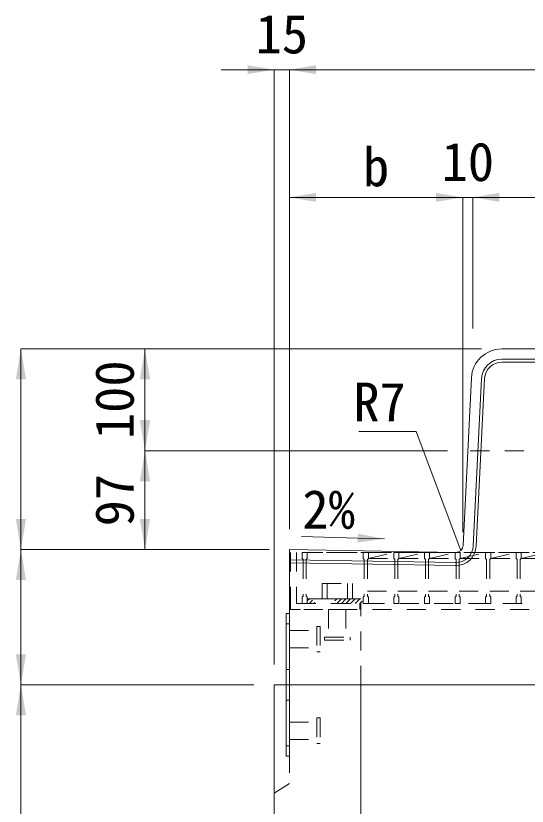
# Model space of a CAD drawing. Units: millimetres at full size. Extents: x 50430 to 75195, y 75514 to 92741.
# Drawn here: x 65624 to 66126, y 79272 to 80049 of the extents above; entities that cross this region are included whole.
import ezdxf
from ezdxf.enums import TextEntityAlignment as Align

# ---------------------------------------------------------------- set-up
doc = ezdxf.new("R2010")
doc.units = ezdxf.units.MM
doc.header["$LTSCALE"] = 25
doc.linetypes.add('USER1', pattern=[1.35, 0.75, -0.6])
doc.linetypes.add('USER3', pattern=[2, 1, -1])
for name, color, linetype, lineweight in [('0_2', 7, 'Continuous', 5), ('インサート', 3, 'USER1', 9), ('ジョイントプレート', 3, 'Continuous', 9), ('寸法線', 7, 'Continuous', 9), ('本体', 2, 'Continuous', 9), ('ｲﾝｻｰﾄ', 3, 'USER1', 5), ('ｸﾞﾚｰﾁﾝｸﾞ', 7, 'USER1', 5)]:
    doc.layers.add(name, color=color, linetype=linetype, lineweight=lineweight)
doc.styles.add('ＭＳ ゴシック', font='')
doc.styles.get('ＭＳ ゴシック').set_extended_font_data('MS Gothic')

# ---------------------------------------------------------------- blocks, each defined once
blk = doc.blocks.new('filled_arrow')
at = {"color": 0, "linetype": 'Continuous', "lineweight": -2}
blk.add_solid([(7.5, 1.25), (0, 0), (7.5, -1.25)], dxfattribs=at)

msp = doc.modelspace()

# ---------------------------------------------------------------- hatches: boundary and pattern name
at = {"layer": 'ｸﾞﾚｰﾁﾝｸﾞ', "lineweight": 9}
h = msp.add_hatch(dxfattribs=at)
h.set_pattern_fill('USER', color=256, style=0, pattern_type=2)
h.set_pattern_definition([(45, (65397.51, 79154.49), (-2.24506, 2.24506), [18.75, -15])])
h.paths.add_polyline_path([(65965.02, 79471.47), (65929.52, 79471.47), (65910.02, 79471.47), (65910.02, 79475.97), (65914.52, 79475.97), (65929.52, 79475.97), (65965.02, 79475.97)])

# ---------------------------------------------------------------- linework, layer by layer
at = {"layer": '0_2', "color": 4}
for p, q in [((66101.06, 79711.48), (66223.99, 79711.48)), ((66101.06, 79708.48), (66223.99, 79708.48)), ((66081.09, 79692.47), (66072.85, 79527.74)), ((66075.85, 79527.59), (66084.08, 79692.32)), ((65892.52, 79514.43), (66055.58, 79511.59)), ((65892.52, 79511.43), (66055.52, 79508.6))]:
    msp.add_line(p, q, dxfattribs=at)
at = {"layer": '0_2', "lineweight": 9}
msp.add_lwpolyline([(66060.65, 79523.48), (66016.79, 79640.38), (65960.69, 79640.38)], dxfattribs=at)
at = {"layer": '0_2', "color": 4}
for centre, radius, start, end in [((66101.06, 79691.47), 20, 90, 177.13758), ((66101.06, 79691.47), 17, 90, 177.13859), ((66055.87, 79528.59), 20, 269.00555, 357.13865), ((66055.87, 79528.59), 17, 269.00468, 357.13746)]:
    msp.add_arc(centre, radius, start, end, dxfattribs=at)
at = {"layer": 'インサート'}
msp.add_line((65892.52, 79354.97), (65892.52, 79337.97), dxfattribs=at)
at = {"layer": 'ジョイントプレート', "linetype": 'USER1', "lineweight": 5}
for p, q in [((65889.32, 79451.48), (65892.52, 79451.48)), ((65889.32, 79406.47), (65892.52, 79406.47)), ((65889.32, 79376.48), (65892.52, 79376.48)), ((65889.32, 79331.47), (65892.52, 79331.47))]:
    msp.add_line(p, q, dxfattribs=at)
at = {"layer": 'ジョイントプレート', "lineweight": 5}
msp.add_lwpolyline([(65892.52, 79321.47), (65892.52, 79461.48), (65889.32, 79461.48), (65889.32, 79321.47)], close=True, dxfattribs=at)
at = {"layer": '寸法線'}
for p, q in [((65944.52, 79995.71), (65825.52, 79995.71)), ((65877.52, 79411.47), (65877.52, 79995.71)), ((65892.52, 79544.48), (65892.52, 79995.71)), ((66432.52, 79995.71), (65892.52, 79995.71)), ((65892.52, 79544.48), (65892.52, 79995.71)), ((66062.53, 79870.28), (65892.52, 79870.28)), ((65892.52, 79544.48), (65892.52, 79870.28)), ((66124.52, 79870.28), (66010.53, 79870.28)), ((66062.53, 79541.59), (66062.53, 79870.28)), ((66062.53, 79541.59), (66062.53, 79870.28)), ((66072.52, 79870.28), (66252.52, 79870.28)), ((66072.52, 79741.47), (66072.52, 79870.28)), ((66072.52, 79741.47), (66072.52, 79870.28)), ((65629.03, 79721.47), (65629.03, 79524.48)), ((66052.52, 79721.47), (65629.03, 79721.47)), ((65750.78, 79721.47), (65750.78, 79621.48)), ((66081.06, 79721.47), (65750.78, 79721.47)), ((66047.52, 79621.48), (65750.78, 79621.48)), ((65750.78, 79621.48), (65750.78, 79524.48)), ((66047.52, 79621.48), (65750.78, 79621.48)), ((65629.03, 79524.48), (65629.03, 79391.47)), ((65872.52, 79524.48), (65629.03, 79524.48)), ((65872.52, 79524.48), (65629.03, 79524.48)), ((65872.52, 79524.48), (65750.78, 79524.48)), ((65857.52, 79391.47), (65629.03, 79391.47)), ((65629.03, 79391.47), (65629.03, 78591.47)), ((65857.52, 79391.47), (65629.03, 79391.47))]:
    msp.add_line(p, q, dxfattribs=at)
msp.add_lwpolyline([(65985.65, 79534.93), (65959.66, 79535.63), (65904.44, 79537.12)], dxfattribs=at)
at = {"layer": '本体', "lineweight": 20}
for p, q in [((66101.06, 79721.47), (66223.99, 79721.47)), ((66062.86, 79528.24), (66071.1, 79692.97)), ((65892.52, 79391.47), (65892.52, 79524.48)), ((66055.75, 79521.59), (65892.52, 79524.48)), ((66447.52, 79391.47), (65877.52, 79391.47)), ((65877.52, 77941.47), (65877.52, 79391.47)), ((65962.52, 78685.51), (65962.52, 79391.47))]:
    msp.add_line(p, q, dxfattribs=at)
at = {"layer": '本体', "linetype": 'USER1'}
for p, q in [((66257.52, 79621.48), (66067.52, 79621.48)), ((65962.52, 79391.47), (65962.52, 79471.6)), ((65892.52, 79391.47), (65892.52, 79294.47)), ((65892.52, 79294.47), (65877.52, 79284.97))]:
    msp.add_line(p, q, dxfattribs=at)
at = {"layer": '本体', "lineweight": 20}
for centre, radius, start, end in [((66101.06, 79691.47), 30, 90, 177.13758), ((66055.87, 79528.59), 7, 268.98799, 357.13849)]:
    msp.add_arc(centre, radius, start, end, dxfattribs=at)
at = {"layer": 'ｲﾝｻｰﾄ'}
for p, q in [((65924.52, 79490.97), (65924.52, 79475.97)), ((65924.52, 79490.97), (65954.52, 79490.97)), ((65929.52, 79490.97), (65929.52, 79475.97)), ((65949.52, 79490.97), (65949.52, 79475.97)), ((65954.52, 79490.97), (65954.52, 79475.97)), ((65924.52, 79475.97), (65954.52, 79475.97)), ((65919.53, 79448.97), (65919.53, 79423.98)), ((65919.53, 79448.97), (65922.53, 79448.97)), ((65922.53, 79448.97), (65922.53, 79423.98)), ((65892.52, 79444.98), (65892.52, 79427.97)), ((65892.53, 79444.98), (65892.53, 79427.97)), ((65892.53, 79444.98), (65919.53, 79444.98)), ((65892.53, 79427.97), (65919.53, 79427.97)), ((65919.53, 79423.98), (65922.53, 79423.98)), ((65892.52, 79354.98), (65919.52, 79354.98)), ((65892.52, 79354.98), (65892.52, 79337.97)), ((65892.52, 79354.97), (65892.52, 79337.97)), ((65919.52, 79358.97), (65919.52, 79333.98)), ((65919.52, 79358.97), (65922.52, 79358.97)), ((65922.52, 79358.97), (65922.52, 79333.98)), ((65892.52, 79337.97), (65919.52, 79337.97)), ((65919.52, 79333.98), (65922.52, 79333.98))]:
    msp.add_line(p, q, dxfattribs=at)
at = {"layer": 'ｲﾝｻｰﾄ', "lineweight": 9}
for p, q in [((65931.02, 79465.47), (65931.02, 79438.47)), ((65931.02, 79465.47), (65948.03, 79465.47)), ((65948.03, 79465.47), (65948.03, 79438.47)), ((65927.03, 79438.47), (65952.02, 79438.47)), ((65927.03, 79438.47), (65927.03, 79435.47)), ((65952.02, 79438.47), (65952.02, 79435.47)), ((65927.03, 79435.47), (65952.02, 79435.47)), ((65892.52, 79354.97), (65892.52, 79337.97))]:
    msp.add_line(p, q, dxfattribs=at)
at = {"layer": 'ｲﾝｻｰﾄ', "linetype": 'USER3', "lineweight": 9}
msp.add_line((65892.52, 79427.97), (65892.52, 79444.98), dxfattribs=at)
at = {"layer": 'ｸﾞﾚｰﾁﾝｸﾞ', "lineweight": 9}
for p, q in [((66431.52, 79521.47), (65893.52, 79521.47)), ((65893.52, 79521.47), (65893.52, 79465.47)), ((65899.52, 79521.47), (65899.52, 79471.47)), ((66420.02, 79521.47), (65905.02, 79521.47)), ((65905.02, 79521.47), (65910.02, 79521.47)), ((65905.02, 79521.47), (65905.02, 79515.47)), ((65905.02, 79521.47), (65910.02, 79521.47)), ((65905.02, 79521.47), (65905.02, 79515.47)), ((65905.02, 79521.47), (65910.02, 79521.47)), ((65905.02, 79521.47), (65905.02, 79515.47)), ((65905.02, 79515.47), (65906.02, 79514.47)), ((65905.02, 79515.47), (65906.02, 79514.47)), ((65905.02, 79515.47), (65906.02, 79514.47)), ((65910.02, 79515.47), (65909.02, 79514.47)), ((65910.02, 79515.47), (65909.02, 79514.47)), ((65910.02, 79515.47), (65909.02, 79514.47)), ((65910.02, 79521.47), (65910.02, 79515.47)), ((65910.02, 79521.47), (65910.02, 79515.47)), ((65910.02, 79521.47), (65910.02, 79515.47)), ((65965.02, 79521.47), (65970.02, 79521.47)), ((65965.02, 79521.47), (65965.02, 79515.47)), ((65965.02, 79521.47), (65970.02, 79521.47)), ((65965.02, 79521.47), (65965.02, 79515.47)), ((65965.02, 79521.47), (65970.02, 79521.47)), ((65965.02, 79521.47), (65965.02, 79515.47)), ((65965.02, 79515.47), (65966.02, 79514.47)), ((65965.02, 79515.47), (65966.02, 79514.47)), ((65965.02, 79515.47), (65966.02, 79514.47)), ((65970.02, 79515.47), (65969.02, 79514.47)), ((65970.02, 79515.47), (65969.02, 79514.47)), ((65970.02, 79515.47), (65969.02, 79514.47)), ((65970.02, 79515.47), (65995.02, 79521.47)), ((65970.02, 79521.47), (65970.02, 79515.47)), ((65970.02, 79521.47), (65970.02, 79515.47)), ((65970.02, 79521.47), (65970.02, 79515.47)), ((65970.02, 79515.47), (65995.02, 79515.47)), ((65995.02, 79521.47), (66000.02, 79521.47)), ((65995.02, 79521.47), (65995.02, 79515.47)), ((65995.02, 79521.47), (66000.02, 79521.47)), ((65995.02, 79521.47), (65995.02, 79515.47)), ((65995.02, 79521.47), (66000.02, 79521.47)), ((65995.02, 79521.47), (65995.02, 79515.47)), ((65995.02, 79515.47), (65996.02, 79514.47)), ((65995.02, 79515.47), (65996.02, 79514.47)), ((65995.02, 79515.47), (65996.02, 79514.47)), ((66000.02, 79515.47), (65999.02, 79514.47)), ((66000.02, 79515.47), (65999.02, 79514.47)), ((66000.02, 79515.47), (65999.02, 79514.47)), ((66000.02, 79515.47), (66025.02, 79521.47)), ((66000.02, 79521.47), (66000.02, 79515.47)), ((66000.02, 79521.47), (66000.02, 79515.47)), ((66000.02, 79521.47), (66000.02, 79515.47)), ((66000.02, 79515.47), (66025.02, 79515.47)), ((66025.02, 79521.47), (66030.02, 79521.47)), ((66025.02, 79521.47), (66025.02, 79515.47)), ((66025.02, 79521.47), (66030.02, 79521.47)), ((66025.02, 79521.47), (66025.02, 79515.47)), ((66025.02, 79521.47), (66030.02, 79521.47)), ((66025.02, 79521.47), (66025.02, 79515.47)), ((66025.02, 79515.47), (66026.02, 79514.47)), ((66025.02, 79515.47), (66026.02, 79514.47)), ((66025.02, 79515.47), (66026.02, 79514.47)), ((66030.02, 79515.47), (66029.02, 79514.47)), ((66030.02, 79515.47), (66029.02, 79514.47)), ((66030.02, 79515.47), (66029.02, 79514.47)), ((66030.02, 79515.47), (66055.02, 79521.47)), ((66030.02, 79521.47), (66030.02, 79515.47)), ((66030.02, 79521.47), (66030.02, 79515.47)), ((66030.02, 79521.47), (66030.02, 79515.47)), ((66030.02, 79515.47), (66055.02, 79515.47)), ((66055.02, 79521.47), (66060.02, 79521.47)), ((66055.02, 79521.47), (66055.02, 79515.47)), ((66055.02, 79521.47), (66060.02, 79521.47)), ((66055.02, 79521.47), (66055.02, 79515.47)), ((66055.02, 79521.47), (66060.02, 79521.47)), ((66055.02, 79521.47), (66055.02, 79515.47)), ((66055.02, 79515.47), (66056.02, 79514.47)), ((66055.02, 79515.47), (66056.02, 79514.47)), ((66055.02, 79515.47), (66056.02, 79514.47)), ((66060.02, 79515.47), (66059.02, 79514.47)), ((66060.02, 79515.47), (66059.02, 79514.47)), ((66060.02, 79515.47), (66059.02, 79514.47)), ((66060.02, 79515.47), (66085.02, 79521.47)), ((66060.02, 79521.47), (66060.02, 79515.47)), ((66060.02, 79521.47), (66060.02, 79515.47)), ((66060.02, 79521.47), (66060.02, 79515.47)), ((66060.02, 79515.47), (66085.02, 79515.47)), ((66085.02, 79521.47), (66090.02, 79521.47)), ((66085.02, 79521.47), (66085.02, 79515.47)), ((66085.02, 79521.47), (66090.02, 79521.47)), ((66085.02, 79521.47), (66085.02, 79515.47)), ((66085.02, 79521.47), (66090.02, 79521.47)), ((66085.02, 79521.47), (66085.02, 79515.47)), ((66085.02, 79515.47), (66086.02, 79514.47)), ((66085.02, 79515.47), (66086.02, 79514.47)), ((66085.02, 79515.47), (66086.02, 79514.47)), ((66090.02, 79515.47), (66089.02, 79514.47)), ((66090.02, 79515.47), (66089.02, 79514.47)), ((66090.02, 79515.47), (66089.02, 79514.47)), ((66090.02, 79515.47), (66115.02, 79521.47)), ((66090.02, 79521.47), (66090.02, 79515.47)), ((66090.02, 79521.47), (66090.02, 79515.47)), ((66090.02, 79521.47), (66090.02, 79515.47)), ((66090.02, 79515.47), (66115.02, 79515.47)), ((66115.02, 79521.47), (66120.02, 79521.47)), ((66115.02, 79521.47), (66115.02, 79515.47)), ((66115.02, 79521.47), (66120.02, 79521.47)), ((66115.02, 79521.47), (66115.02, 79515.47)), ((66115.02, 79521.47), (66120.02, 79521.47)), ((66115.02, 79521.47), (66115.02, 79515.47)), ((66115.02, 79515.47), (66116.02, 79514.47)), ((66115.02, 79515.47), (66116.02, 79514.47)), ((66115.02, 79515.47), (66116.02, 79514.47)), ((66120.02, 79515.47), (66119.02, 79514.47)), ((66120.02, 79515.47), (66119.02, 79514.47)), ((66120.02, 79515.47), (66119.02, 79514.47)), ((66120.02, 79515.47), (66145.02, 79521.47)), ((66120.02, 79521.47), (66120.02, 79515.47)), ((66120.02, 79521.47), (66120.02, 79515.47)), ((66120.02, 79521.47), (66120.02, 79515.47)), ((66120.02, 79515.47), (66145.02, 79515.47)), ((65906.02, 79514.47), (65906.02, 79478.47)), ((65906.02, 79514.47), (65906.02, 79478.47)), ((65906.02, 79514.47), (65906.02, 79478.47)), ((65909.02, 79514.47), (65909.02, 79478.47)), ((65909.02, 79514.47), (65909.02, 79478.47)), ((65909.02, 79514.47), (65909.02, 79478.47)), ((65966.02, 79514.47), (65966.02, 79478.47)), ((65966.02, 79514.47), (65966.02, 79478.47)), ((65966.02, 79514.47), (65966.02, 79478.47)), ((65969.02, 79514.47), (65969.02, 79478.47)), ((65969.02, 79514.47), (65969.02, 79478.47)), ((65969.02, 79514.47), (65969.02, 79478.47)), ((65996.02, 79514.47), (65996.02, 79478.47)), ((65996.02, 79514.47), (65996.02, 79478.47)), ((65996.02, 79514.47), (65996.02, 79478.47)), ((65999.02, 79514.47), (65999.02, 79478.47)), ((65999.02, 79514.47), (65999.02, 79478.47)), ((65999.02, 79514.47), (65999.02, 79478.47)), ((66026.02, 79514.47), (66026.02, 79478.47)), ((66026.02, 79514.47), (66026.02, 79478.47)), ((66026.02, 79514.47), (66026.02, 79478.47)), ((66029.02, 79514.47), (66029.02, 79478.47)), ((66029.02, 79514.47), (66029.02, 79478.47)), ((66029.02, 79514.47), (66029.02, 79478.47)), ((66056.02, 79514.47), (66056.02, 79478.47)), ((66056.02, 79514.47), (66056.02, 79478.47)), ((66056.02, 79514.47), (66056.02, 79478.47)), ((66059.02, 79514.47), (66059.02, 79478.47)), ((66059.02, 79514.47), (66059.02, 79478.47)), ((66059.02, 79514.47), (66059.02, 79478.47)), ((66086.02, 79514.47), (66086.02, 79478.47)), ((66086.02, 79514.47), (66086.02, 79478.47)), ((66086.02, 79514.47), (66086.02, 79478.47)), ((66089.02, 79514.47), (66089.02, 79478.47)), ((66089.02, 79514.47), (66089.02, 79478.47)), ((66089.02, 79514.47), (66089.02, 79478.47)), ((66116.02, 79514.47), (66116.02, 79478.47)), ((66116.02, 79514.47), (66116.02, 79478.47)), ((66116.02, 79514.47), (66116.02, 79478.47)), ((66119.02, 79514.47), (66119.02, 79478.47)), ((66119.02, 79514.47), (66119.02, 79478.47)), ((66119.02, 79514.47), (66119.02, 79478.47)), ((65905.02, 79477.47), (65906.02, 79478.47)), ((65905.02, 79477.47), (65906.02, 79478.47)), ((65905.02, 79477.47), (65906.02, 79478.47)), ((65905.02, 79471.47), (65905.02, 79477.47)), ((65905.02, 79471.47), (65905.02, 79477.47)), ((65905.02, 79471.47), (65905.02, 79477.47)), ((65910.02, 79477.47), (65909.02, 79478.47)), ((65910.02, 79477.47), (65909.02, 79478.47)), ((65910.02, 79477.47), (65909.02, 79478.47)), ((65910.02, 79471.47), (65910.02, 79477.47)), ((65910.02, 79471.47), (65910.02, 79477.47)), ((65910.02, 79471.47), (65910.02, 79477.47)), ((65965.02, 79477.47), (65966.02, 79478.47)), ((65965.02, 79477.47), (65966.02, 79478.47)), ((65965.02, 79477.47), (65966.02, 79478.47)), ((65965.02, 79471.47), (65965.02, 79477.47)), ((65965.02, 79471.47), (65965.02, 79477.47)), ((65965.02, 79471.47), (65965.02, 79477.47)), ((65969.02, 79483.47), (65996.02, 79483.47)), ((65970.02, 79477.47), (65969.02, 79478.47)), ((65970.02, 79477.47), (65969.02, 79478.47)), ((65970.02, 79477.47), (65969.02, 79478.47)), ((65970.02, 79471.47), (65970.02, 79477.47)), ((65970.02, 79471.47), (65970.02, 79477.47)), ((65970.02, 79471.47), (65970.02, 79477.47)), ((65995.02, 79477.47), (65996.02, 79478.47)), ((65995.02, 79477.47), (65996.02, 79478.47)), ((65995.02, 79477.47), (65996.02, 79478.47)), ((65995.02, 79471.47), (65995.02, 79477.47)), ((65995.02, 79471.47), (65995.02, 79477.47)), ((65995.02, 79471.47), (65995.02, 79477.47)), ((65999.02, 79483.47), (66026.02, 79483.47)), ((66000.02, 79477.47), (65999.02, 79478.47)), ((66000.02, 79477.47), (65999.02, 79478.47)), ((66000.02, 79477.47), (65999.02, 79478.47)), ((66000.02, 79471.47), (66000.02, 79477.47)), ((66000.02, 79471.47), (66000.02, 79477.47)), ((66000.02, 79471.47), (66000.02, 79477.47)), ((66025.02, 79477.47), (66026.02, 79478.47)), ((66025.02, 79477.47), (66026.02, 79478.47)), ((66025.02, 79477.47), (66026.02, 79478.47)), ((66025.02, 79471.47), (66025.02, 79477.47)), ((66025.02, 79471.47), (66025.02, 79477.47)), ((66025.02, 79471.47), (66025.02, 79477.47)), ((66029.02, 79483.47), (66056.02, 79483.47)), ((66030.02, 79477.47), (66029.02, 79478.47)), ((66030.02, 79477.47), (66029.02, 79478.47)), ((66030.02, 79477.47), (66029.02, 79478.47)), ((66030.02, 79471.47), (66030.02, 79477.47)), ((66030.02, 79471.47), (66030.02, 79477.47)), ((66030.02, 79471.47), (66030.02, 79477.47)), ((66055.02, 79477.47), (66056.02, 79478.47)), ((66055.02, 79477.47), (66056.02, 79478.47)), ((66055.02, 79477.47), (66056.02, 79478.47)), ((66055.02, 79471.47), (66055.02, 79477.47)), ((66055.02, 79471.47), (66055.02, 79477.47)), ((66055.02, 79471.47), (66055.02, 79477.47)), ((66059.02, 79483.47), (66086.02, 79483.47)), ((66060.02, 79477.47), (66059.02, 79478.47)), ((66060.02, 79477.47), (66059.02, 79478.47)), ((66060.02, 79477.47), (66059.02, 79478.47)), ((66060.02, 79471.47), (66060.02, 79477.47)), ((66060.02, 79471.47), (66060.02, 79477.47)), ((66060.02, 79471.47), (66060.02, 79477.47)), ((66085.02, 79477.47), (66086.02, 79478.47)), ((66085.02, 79477.47), (66086.02, 79478.47)), ((66085.02, 79477.47), (66086.02, 79478.47)), ((66085.02, 79471.47), (66085.02, 79477.47)), ((66085.02, 79471.47), (66085.02, 79477.47)), ((66085.02, 79471.47), (66085.02, 79477.47)), ((66089.02, 79483.47), (66116.02, 79483.47)), ((66090.02, 79477.47), (66089.02, 79478.47)), ((66090.02, 79477.47), (66089.02, 79478.47)), ((66090.02, 79477.47), (66089.02, 79478.47)), ((66090.02, 79471.47), (66090.02, 79477.47)), ((66090.02, 79471.47), (66090.02, 79477.47)), ((66090.02, 79471.47), (66090.02, 79477.47)), ((66115.02, 79477.47), (66116.02, 79478.47)), ((66115.02, 79477.47), (66116.02, 79478.47)), ((66115.02, 79477.47), (66116.02, 79478.47)), ((66115.02, 79471.47), (66115.02, 79477.47)), ((66115.02, 79471.47), (66115.02, 79477.47)), ((66115.02, 79471.47), (66115.02, 79477.47)), ((66119.02, 79483.47), (66146.02, 79483.47)), ((66120.02, 79477.47), (66119.02, 79478.47)), ((66120.02, 79477.47), (66119.02, 79478.47)), ((66120.02, 79477.47), (66119.02, 79478.47)), ((66120.02, 79471.47), (66120.02, 79477.47)), ((66120.02, 79471.47), (66120.02, 79477.47)), ((66120.02, 79471.47), (66120.02, 79477.47)), ((65893.52, 79465.47), (65893.52, 79470.47)), ((65899.52, 79471.47), (66425.52, 79471.47)), ((65905.02, 79471.47), (65910.02, 79471.47)), ((65905.02, 79471.47), (65910.02, 79471.47)), ((65905.02, 79471.47), (65910.02, 79471.47)), ((65910.02, 79475.97), (65965.02, 79475.97)), ((65961.52, 79471.47), (65961.52, 79465.47)), ((65965.02, 79471.47), (65970.02, 79471.47)), ((65965.02, 79471.47), (65970.02, 79471.47)), ((65965.02, 79471.47), (65970.02, 79471.47)), ((65995.02, 79471.47), (66000.02, 79471.47)), ((65995.02, 79471.47), (66000.02, 79471.47)), ((65995.02, 79471.47), (66000.02, 79471.47)), ((66025.02, 79471.47), (66030.02, 79471.47)), ((66025.02, 79471.47), (66030.02, 79471.47)), ((66025.02, 79471.47), (66030.02, 79471.47)), ((66055.02, 79471.47), (66060.02, 79471.47)), ((66055.02, 79471.47), (66060.02, 79471.47)), ((66055.02, 79471.47), (66060.02, 79471.47)), ((66085.02, 79471.47), (66090.02, 79471.47)), ((66085.02, 79471.47), (66090.02, 79471.47)), ((66085.02, 79471.47), (66090.02, 79471.47)), ((66115.02, 79471.47), (66120.02, 79471.47)), ((66115.02, 79471.47), (66120.02, 79471.47)), ((66115.02, 79471.47), (66120.02, 79471.47)), ((66431.52, 79465.47), (65893.52, 79465.47)), ((65893.52, 79465.47), (65903.52, 79465.47))]:
    msp.add_line(p, q, dxfattribs=at)

# ---------------------------------------------------------------- block references
at = {"layer": '0_2', "lineweight": 9, "xscale": 0.2, "yscale": 0.2, "rotation": 110.6}
msp.add_blockref('filled_arrow', (66060.65, 79523.48), dxfattribs=at)
at = {"layer": '寸法線'}
for p, xscale, yscale, rotation in [((65877.52, 79995.71), 3.47, 3.47, 180), ((66062.53, 79870.28), 3.47, 3.47, 180), ((66062.53, 79870.28), 3.47, 3.47, 180), ((65629.03, 79721.47), 4, 4, 270), ((65750.78, 79721.47), 4, 4, 270), ((65750.78, 79621.48), 4, 4, 90), ((65750.78, 79621.48), 4, 4, 270), ((65629.03, 79524.48), 4, 4, 90), ((65750.78, 79524.48), 4, 4, 90), ((65985.65, 79534.93), 3.47, 3.47, 178.5), ((65629.03, 79524.48), 4, 4, 270), ((65629.03, 79391.47), 4, 4, 90), ((65629.03, 79391.47), 4, 4, 270)]:
    msp.add_blockref('filled_arrow', p, dxfattribs=dict(at, xscale=xscale, yscale=yscale, rotation=rotation))
at = {"layer": '寸法線', "xscale": 3.47, "yscale": 3.47}
for p in [(65892.52, 79995.71), (65892.52, 79995.71), (65892.52, 79870.28), (66072.52, 79870.28), (66072.52, 79870.28)]:
    msp.add_blockref('filled_arrow', p, dxfattribs=at)

# ---------------------------------------------------------------- texts
at = {"layer": '0_2', "style": 'ＭＳ ゴシック'}
msp.add_text('R7', height=37.98, rotation=0.001, dxfattribs=at).set_placement((66006.79, 79688.38), align=Align.TOP_RIGHT)
msp.add_text('2%', height=37.98, dxfattribs=at).set_placement((65931.01, 79563.92), align=Align.MIDDLE_CENTER)
at = {"layer": '寸法線', "style": 'ＭＳ ゴシック'}
for s, p in [('15', (65885.02, 80030.71)), ('b', (65977.53, 79900.28)), ('10', (66067.53, 79905.28))]:
    msp.add_text(s, height=37.98, dxfattribs=at).set_placement(p, align=Align.MIDDLE_CENTER)
for s, p in [('100', (65720.78, 79671.48)), ('97', (65720.78, 79572.98))]:
    msp.add_text(s, height=37.98, rotation=90, dxfattribs=at).set_placement(p, align=Align.MIDDLE_CENTER)

doc.saveas('drawing.dxf')
